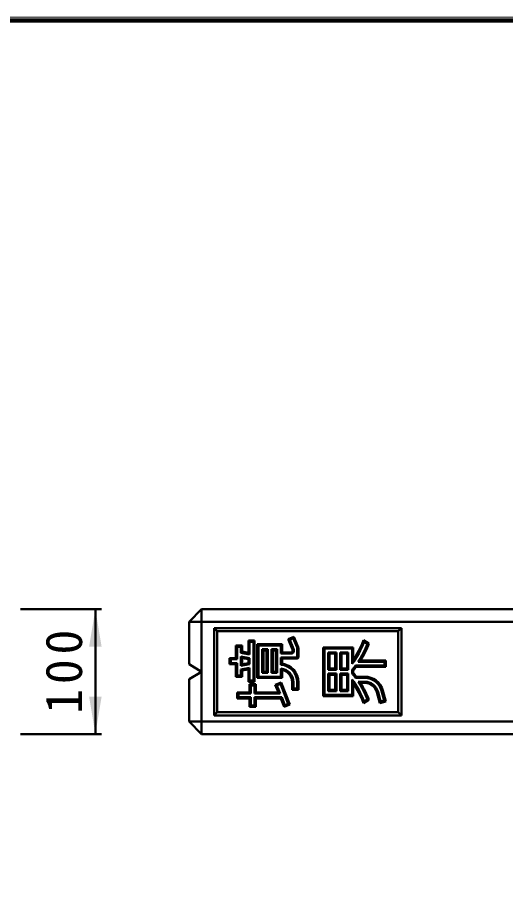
# Model space of a CAD drawing. Units: millimetres, scale not verified. Extents: x 100 to 4105, y 100 to 2870.
# Drawn here: x 2399 to 3181, y 1485 to 2870 of the extents above; entities that cross this region are included whole.
import ezdxf

# ---------------------------------------------------------------- set-up
doc = ezdxf.new("R2010")
doc.units = ezdxf.units.MM
doc.header["$LTSCALE"] = 5
doc.layers.add('V-nasSTD', color=7, linetype='Continuous', lineweight=50)
doc.styles.add('ＭＳ ゴシック', font='')
doc.styles.get('ＭＳ ゴシック').set_extended_font_data('MS Gothic')

msp = doc.modelspace()

# ---------------------------------------------------------------- hatches: boundary and pattern name
at = {"layer": 'V-nasSTD'}
for points in [[(2513.921, 1861.49), (2523.921, 1921.49), (2533.921, 1861.49)], [(2533.921, 1781.49), (2523.921, 1721.49), (2513.921, 1781.49)]]:
    msp.add_hatch(color=256, dxfattribs=at).paths.add_polyline_path(points)

# ---------------------------------------------------------------- linework, layer by layer
at = {"layer": 'V-nasSTD', "lineweight": 100}
msp.add_line((4100, 2865), (105, 2865), dxfattribs=at)
at = {"layer": 'V-nasSTD'}
for p, q in [((2533.921, 1921.49), (2403.921, 1921.49)), ((2523.921, 1921.49), (2523.921, 1721.49)), ((2693.921, 1921.49), (2673.921, 1901.49)), ((3853.921, 1921.49), (2693.921, 1921.49)), ((2693.921, 1921.49), (2693.921, 1721.49)), ((3873.921, 1901.49), (2673.921, 1901.49)), ((2673.921, 1833.49), (2673.921, 1901.49)), ((3013.921, 1891.49), (2713.921, 1891.49)), ((2713.921, 1891.49), (2713.921, 1751.49)), ((2718.921, 1886.49), (2713.921, 1891.49)), ((2718.921, 1886.49), (2718.921, 1756.49)), ((2718.921, 1886.49), (3008.921, 1886.49)), ((3008.921, 1886.49), (3013.921, 1891.49)), ((3008.921, 1756.49), (3008.921, 1886.49)), ((3013.921, 1751.49), (3013.921, 1891.49)), ((2778.921, 1871.418), (2768.921, 1871.418)), ((2768.921, 1851.616), (2768.921, 1871.418)), ((2770.921, 1869.418), (2768.921, 1871.418)), ((2776.921, 1869.418), (2778.921, 1871.418)), ((2778.921, 1805.418), (2778.921, 1871.418)), ((2832.665, 1873.846), (2841.95, 1877.56)), ((2839.35, 1857.134), (2832.665, 1873.846)), ((2835.265, 1872.732), (2832.665, 1873.846)), ((2835.265, 1872.732), (2840.836, 1874.96)), ((2841.207, 1857.876), (2835.265, 1872.732)), ((2840.836, 1874.96), (2841.95, 1877.56)), ((2846.778, 1860.105), (2840.836, 1874.96)), ((2848.635, 1860.848), (2841.95, 1877.56)), ((2961.921, 1866.791), (2953.261, 1871.791)), ((2954.261, 1868.905), (2953.261, 1871.791)), ((2758.921, 1863.418), (2748.921, 1863.418)), ((2748.921, 1843.418), (2748.921, 1863.418)), ((2750.921, 1861.418), (2748.921, 1863.418)), ((2756.921, 1861.418), (2750.921, 1861.418)), ((2750.921, 1841.418), (2750.921, 1861.418)), ((2756.921, 1861.418), (2758.921, 1863.418)), ((2756.921, 1851.977), (2756.921, 1861.418)), ((2758.921, 1853.616), (2758.921, 1863.418)), ((2776.921, 1869.418), (2770.921, 1869.418)), ((2770.921, 1849.177), (2770.921, 1869.418)), ((2776.921, 1807.418), (2776.921, 1869.418)), ((2822.921, 1865.418), (2782.921, 1865.418)), ((2782.921, 1865.418), (2782.921, 1811.418)), ((2784.921, 1863.418), (2782.921, 1865.418)), ((2784.921, 1863.418), (2784.921, 1813.418)), ((2820.921, 1863.418), (2784.921, 1863.418)), ((2799.921, 1857.418), (2790.921, 1857.418)), ((2790.921, 1857.418), (2790.921, 1819.418)), ((2790.921, 1857.418), (2792.921, 1855.418)), ((2797.921, 1855.418), (2799.921, 1857.418)), ((2799.921, 1819.418), (2799.921, 1857.418)), ((2814.921, 1857.418), (2805.921, 1857.418)), ((2805.921, 1857.418), (2805.921, 1819.418)), ((2807.921, 1855.418), (2805.921, 1857.418)), ((2812.921, 1855.418), (2814.921, 1857.418)), ((2814.921, 1819.418), (2814.921, 1857.418)), ((2820.921, 1863.418), (2822.921, 1865.418)), ((2820.921, 1850.418), (2820.921, 1863.418)), ((2822.921, 1852.418), (2822.921, 1865.418)), ((2846.921, 1844.818), (2846.921, 1859.362)), ((2848.921, 1844.418), (2848.921, 1859.362)), ((2936.921, 1860.49), (2888.921, 1860.49)), ((2888.921, 1860.49), (2888.921, 1782.49)), ((2890.921, 1858.49), (2888.921, 1860.49)), ((2934.921, 1858.49), (2890.921, 1858.49)), ((2890.921, 1858.49), (2890.921, 1784.49)), ((2934.921, 1858.49), (2936.921, 1860.49)), ((2934.921, 1833.898), (2934.921, 1858.49)), ((2936.921, 1840.196), (2936.921, 1860.49)), ((2959.457, 1865.905), (2954.261, 1868.905)), ((2959.457, 1865.905), (2961.921, 1866.791)), ((2738.921, 1843.418), (2738.921, 1833.418)), ((2748.921, 1843.418), (2738.921, 1843.418)), ((2740.921, 1841.418), (2738.921, 1843.418)), ((2750.921, 1841.418), (2748.921, 1843.418)), ((2756.921, 1851.977), (2758.921, 1853.616)), ((2756.921, 1851.977), (2770.921, 1849.177)), ((2756.921, 1845.858), (2770.921, 1843.058)), ((2756.921, 1830.979), (2756.921, 1845.858)), ((2758.921, 1843.418), (2756.921, 1845.858)), ((2758.921, 1853.616), (2768.921, 1851.616)), ((2758.921, 1843.418), (2768.921, 1841.418)), ((2758.921, 1833.418), (2758.921, 1843.418)), ((2768.921, 1851.616), (2770.921, 1849.177)), ((2768.921, 1841.418), (2770.921, 1843.058)), ((2770.921, 1833.779), (2770.921, 1843.058)), ((2797.921, 1855.418), (2792.921, 1855.418)), ((2792.921, 1855.418), (2792.921, 1821.418)), ((2797.921, 1821.418), (2797.921, 1855.418)), ((2812.921, 1855.418), (2807.921, 1855.418)), ((2807.921, 1855.418), (2807.921, 1821.418)), ((2812.921, 1821.418), (2812.921, 1855.418)), ((2820.921, 1850.418), (2822.921, 1852.418)), ((2820.921, 1850.418), (2837.637, 1850.418)), ((2820.921, 1844.418), (2846.521, 1844.418)), ((2820.921, 1832.636), (2820.921, 1844.418)), ((2822.921, 1842.418), (2820.921, 1844.418)), ((2822.921, 1852.418), (2837.637, 1852.418)), ((2822.921, 1834.418), (2822.921, 1842.418)), ((2822.921, 1842.418), (2846.921, 1842.418)), ((2839.637, 1854.418), (2839.637, 1855.648)), ((2841.637, 1854.418), (2841.637, 1855.648)), ((2909.921, 1852.49), (2896.921, 1852.49)), ((2896.921, 1852.49), (2896.921, 1824.49)), ((2896.921, 1852.49), (2898.921, 1850.49)), ((2907.921, 1850.49), (2898.921, 1850.49)), ((2898.921, 1850.49), (2898.921, 1826.49)), ((2907.921, 1850.49), (2909.921, 1852.49)), ((2907.921, 1826.49), (2907.921, 1850.49)), ((2909.921, 1824.49), (2909.921, 1852.49)), ((2928.921, 1852.49), (2915.921, 1852.49)), ((2915.921, 1852.49), (2915.921, 1824.49)), ((2917.921, 1850.49), (2915.921, 1852.49)), ((2926.921, 1850.49), (2917.921, 1850.49)), ((2917.921, 1850.49), (2917.921, 1826.49)), ((2926.921, 1850.49), (2928.921, 1852.49)), ((2926.921, 1826.49), (2926.921, 1850.49)), ((2928.921, 1824.49), (2928.921, 1852.49)), ((2673.921, 1833.49), (2693.921, 1821.49)), ((2738.921, 1833.418), (2740.921, 1835.418)), ((2748.921, 1833.418), (2738.921, 1833.418)), ((2740.921, 1841.418), (2740.921, 1835.418)), ((2750.921, 1841.418), (2740.921, 1841.418)), ((2750.921, 1835.418), (2740.921, 1835.418)), ((2748.921, 1833.418), (2750.921, 1835.418)), ((2748.921, 1813.418), (2748.921, 1833.418)), ((2750.921, 1815.418), (2750.921, 1835.418)), ((2756.921, 1830.979), (2770.921, 1833.779)), ((2756.921, 1830.979), (2758.921, 1833.418)), ((2758.921, 1833.418), (2768.921, 1835.418)), ((2768.921, 1835.418), (2768.921, 1841.418)), ((2768.921, 1835.418), (2770.921, 1833.779)), ((2820.921, 1832.636), (2822.921, 1834.418)), ((2934.921, 1833.898), (2936.921, 1840.196)), ((2940.591, 1831.49), (2986.921, 1831.49)), ((2940.591, 1831.49), (2941.57, 1829.49)), ((2941.57, 1829.49), (2988.921, 1829.49)), ((2944.718, 1837.49), (2948.36, 1839.49)), ((2944.718, 1837.49), (2986.921, 1837.49)), ((2948.36, 1839.49), (2988.921, 1839.49)), ((2986.921, 1837.49), (2988.921, 1839.49)), ((2986.921, 1831.49), (2986.921, 1837.49)), ((2986.921, 1831.49), (2988.921, 1829.49)), ((2988.921, 1829.49), (2988.921, 1839.49)), ((2693.921, 1821.49), (2673.921, 1809.49)), ((2748.921, 1813.418), (2750.921, 1815.418)), ((2750.921, 1815.418), (2756.921, 1815.418)), ((2756.921, 1824.86), (2770.921, 1827.66)), ((2756.921, 1815.418), (2756.921, 1824.86)), ((2758.921, 1823.22), (2756.921, 1824.86)), ((2758.921, 1813.418), (2756.921, 1815.418)), ((2758.921, 1823.22), (2768.921, 1825.22)), ((2758.921, 1813.418), (2758.921, 1823.22)), ((2768.921, 1825.22), (2770.921, 1827.66)), ((2768.921, 1805.418), (2768.921, 1825.22)), ((2770.921, 1807.418), (2770.921, 1827.66)), ((2790.921, 1819.418), (2792.921, 1821.418)), ((2790.921, 1819.418), (2799.921, 1819.418)), ((2792.921, 1821.418), (2797.921, 1821.418)), ((2797.921, 1821.418), (2799.921, 1819.418)), ((2805.921, 1819.418), (2807.921, 1821.418)), ((2805.921, 1819.418), (2814.921, 1819.418)), ((2807.921, 1821.418), (2812.921, 1821.418)), ((2814.921, 1819.418), (2812.921, 1821.418)), ((2820.921, 1813.418), (2820.921, 1826.554)), ((2822.921, 1824.282), (2820.921, 1826.554)), ((2822.921, 1811.418), (2822.921, 1824.282)), ((2896.921, 1824.49), (2898.921, 1826.49)), ((2896.921, 1824.49), (2909.921, 1824.49)), ((2909.921, 1818.49), (2896.921, 1818.49)), ((2896.921, 1818.49), (2896.921, 1790.49)), ((2898.921, 1816.49), (2896.921, 1818.49)), ((2898.921, 1826.49), (2907.921, 1826.49)), ((2907.921, 1816.49), (2898.921, 1816.49)), ((2898.921, 1816.49), (2898.921, 1792.49)), ((2907.921, 1826.49), (2909.921, 1824.49)), ((2907.921, 1816.49), (2909.921, 1818.49)), ((2907.921, 1792.49), (2907.921, 1816.49)), ((2909.921, 1790.49), (2909.921, 1818.49)), ((2917.921, 1826.49), (2915.921, 1824.49)), ((2915.921, 1824.49), (2928.921, 1824.49)), ((2928.921, 1818.49), (2915.921, 1818.49)), ((2915.921, 1818.49), (2915.921, 1790.49)), ((2917.921, 1816.49), (2915.921, 1818.49)), ((2917.921, 1826.49), (2926.921, 1826.49)), ((2926.921, 1816.49), (2917.921, 1816.49)), ((2917.921, 1816.49), (2917.921, 1792.49)), ((2926.921, 1826.49), (2928.921, 1824.49)), ((2926.921, 1816.49), (2928.921, 1818.49)), ((2926.921, 1792.49), (2926.921, 1816.49)), ((2928.921, 1790.49), (2928.921, 1818.49)), ((2934.921, 1818.872), (2934.921, 1824.107)), ((2936.921, 1823.49), (2934.921, 1824.107)), ((2934.921, 1818.872), (2936.921, 1819.49)), ((2936.921, 1819.49), (2936.921, 1823.49)), ((2936.921, 1819.49), (2936.921, 1823.49)), ((2673.921, 1809.49), (2673.921, 1741.49)), ((2748.921, 1813.418), (2758.921, 1813.418)), ((2770.921, 1807.418), (2768.921, 1805.418)), ((2768.921, 1805.418), (2778.921, 1805.418)), ((2770.921, 1807.418), (2776.921, 1807.418)), ((2780.921, 1801.418), (2770.921, 1801.418)), ((2770.921, 1788.418), (2770.921, 1801.418)), ((2772.921, 1799.418), (2770.921, 1801.418)), ((2776.921, 1807.418), (2778.921, 1805.418)), ((2780.921, 1801.418), (2778.921, 1799.418)), ((2780.921, 1801.418), (2780.921, 1788.418)), ((2782.921, 1811.418), (2784.921, 1813.418)), ((2782.921, 1811.418), (2822.921, 1811.418)), ((2784.921, 1813.418), (2820.921, 1813.418)), ((2812.008, 1800.702), (2821.293, 1804.416)), ((2816.921, 1788.418), (2812.008, 1800.702)), ((2814.608, 1799.588), (2812.008, 1800.702)), ((2814.608, 1799.588), (2820.179, 1801.816)), ((2820.179, 1801.816), (2821.293, 1804.416)), ((2832.806, 1770.248), (2820.179, 1801.816)), ((2822.921, 1811.418), (2820.921, 1813.418)), ((2835.406, 1769.134), (2821.293, 1804.416)), ((2838.921, 1804.686), (2838.921, 1792.686)), ((2840.921, 1804.686), (2840.921, 1794.686)), ((2846.921, 1794.686), (2846.921, 1804.686)), ((2848.921, 1792.686), (2848.921, 1804.686)), ((2934.921, 1784.49), (2934.921, 1809.082)), ((2936.921, 1802.784), (2934.921, 1809.082)), ((2936.921, 1782.49), (2936.921, 1802.784)), ((2940.591, 1811.49), (2941.57, 1813.49)), ((2940.591, 1811.49), (2955.26, 1811.49)), ((2941.57, 1813.49), (2955.26, 1813.49)), ((2944.718, 1805.49), (2955.26, 1805.49)), ((2944.718, 1805.49), (2948.36, 1803.49)), ((2948.36, 1803.49), (2955.26, 1803.49)), ((2750.921, 1788.418), (2750.921, 1778.418)), ((2750.921, 1788.418), (2770.921, 1788.418)), ((2752.921, 1786.418), (2750.921, 1788.418)), ((2772.921, 1786.418), (2770.921, 1788.418)), ((2778.921, 1799.418), (2772.921, 1799.418)), ((2772.921, 1786.418), (2772.921, 1799.418)), ((2778.921, 1799.418), (2778.921, 1786.418)), ((2778.921, 1786.418), (2780.921, 1788.418)), ((2780.921, 1788.418), (2816.921, 1788.418)), ((2819.875, 1786.418), (2814.608, 1799.588)), ((2819.875, 1786.418), (2816.921, 1788.418)), ((2838.921, 1792.686), (2840.921, 1794.686)), ((2838.921, 1792.686), (2848.921, 1792.686)), ((2840.921, 1794.686), (2846.921, 1794.686)), ((2846.921, 1794.686), (2848.921, 1792.686)), ((2896.921, 1790.49), (2898.921, 1792.49)), ((2896.921, 1790.49), (2909.921, 1790.49)), ((2898.921, 1792.49), (2907.921, 1792.49)), ((2907.921, 1792.49), (2909.921, 1790.49)), ((2915.921, 1790.49), (2917.921, 1792.49)), ((2915.921, 1790.49), (2928.921, 1790.49)), ((2917.921, 1792.49), (2926.921, 1792.49)), ((2926.921, 1792.49), (2928.921, 1790.49)), ((2974.579, 1788.666), (2979.262, 1771.189)), ((2976.511, 1789.184), (2980.676, 1773.638)), ((2986.472, 1775.191), (2982.306, 1790.737)), ((2988.921, 1773.777), (2984.238, 1791.254)), ((2750.921, 1778.418), (2752.921, 1780.418)), ((2770.921, 1778.418), (2750.921, 1778.418)), ((2752.921, 1786.418), (2772.921, 1786.418)), ((2752.921, 1786.418), (2752.921, 1780.418)), ((2772.921, 1780.418), (2752.921, 1780.418)), ((2770.921, 1778.418), (2772.921, 1780.418)), ((2770.921, 1765.418), (2770.921, 1778.418)), ((2772.921, 1767.418), (2772.921, 1780.418)), ((2778.921, 1786.418), (2819.875, 1786.418)), ((2778.921, 1780.418), (2822.275, 1780.418)), ((2778.921, 1767.418), (2778.921, 1780.418)), ((2780.921, 1778.418), (2778.921, 1780.418)), ((2780.921, 1765.418), (2780.921, 1778.418)), ((2780.921, 1778.418), (2820.921, 1778.418)), ((2820.921, 1778.418), (2822.275, 1780.418)), ((2820.921, 1778.418), (2826.121, 1765.42)), ((2822.275, 1780.418), (2827.235, 1768.019)), ((2888.921, 1782.49), (2890.921, 1784.49)), ((2888.921, 1782.49), (2936.921, 1782.49)), ((2890.921, 1784.49), (2934.921, 1784.49)), ((2934.921, 1784.49), (2936.921, 1782.49)), ((2961.921, 1776.189), (2953.261, 1771.189)), ((2954.261, 1774.075), (2953.261, 1771.189)), ((2959.457, 1777.075), (2954.261, 1774.075)), ((2959.457, 1777.075), (2961.921, 1776.189)), ((2979.262, 1771.189), (2988.921, 1773.777)), ((2979.262, 1771.189), (2980.676, 1773.638)), ((2980.676, 1773.638), (2986.472, 1775.191)), ((2986.472, 1775.191), (2988.921, 1773.777)), ((2772.921, 1767.418), (2770.921, 1765.418)), ((2770.921, 1765.418), (2780.921, 1765.418)), ((2772.921, 1767.418), (2778.921, 1767.418)), ((2778.921, 1767.418), (2780.921, 1765.418)), ((2826.121, 1765.42), (2835.406, 1769.134)), ((2826.121, 1765.42), (2827.235, 1768.019)), ((2827.235, 1768.019), (2832.806, 1770.248)), ((2832.806, 1770.248), (2835.406, 1769.134)), ((2713.921, 1751.49), (2718.921, 1756.49)), ((2713.921, 1751.49), (3013.921, 1751.49)), ((2718.921, 1756.49), (3008.921, 1756.49)), ((3013.921, 1751.49), (3008.921, 1756.49)), ((3873.921, 1741.49), (2673.921, 1741.49)), ((2673.921, 1741.49), (2693.921, 1721.49)), ((2533.921, 1721.49), (2403.921, 1721.49)), ((2693.921, 1721.49), (3853.921, 1721.49))]:
    msp.add_line(p, q, dxfattribs=at)
at = {"layer": 'V-nasSTD', "lineweight": 13}
msp.add_lwpolyline([(100, 100), (100, 2870), (4105, 2870), (4105, 100)], close=True, dxfattribs=at)
at = {"layer": 'V-nasSTD'}
for centre, radius, start, end in [((2806.311, 1927.766), 157.25, 326.15967, 339.14784), ((2835.637, 1855.648), 4, 0, 21.80141), ((2835.637, 1855.648), 6, 0, 21.80141), ((2844.921, 1859.362), 2, 0, 21.80141), ((2844.921, 1859.362), 4, 0, 21.80141), ((2809.004, 1926.305), 156.186, 323.72612, 338.43791), ((2812.067, 1924.324), 158.545, 326.79105, 338.37861), ((2814.971, 1922.766), 157.25, 328.02327, 339.14784), ((2837.637, 1854.418), 2, 270, 0), ((2837.637, 1854.418), 4, 270, 0), ((2846.521, 1844.818), 0.4, 270, 0), ((2846.921, 1844.418), 2, 270, 0), ((2818.897, 1804.685), 28.024, 0.00315, 85.85808), ((2818.921, 1804.686), 30, 0, 82.33774), ((2812.067, 1924.324), 158.545, 320.79462, 324.15899), ((2814.971, 1922.766), 157.25, 320.85216, 323.61787), ((2818.97, 1804.689), 21.951, 359.99216, 84.89965), ((2818.921, 1804.686), 20, 0, 78.46304), ((2812.067, 1718.656), 158.545, 35.84101, 39.20538), ((2814.971, 1720.214), 157.25, 36.38213, 39.14784), ((2809.004, 1716.675), 156.186, 21.56209, 36.27388), ((2806.311, 1715.214), 157.25, 20.85216, 33.84033), ((2812.067, 1718.656), 158.545, 21.62139, 33.20895), ((2814.971, 1720.214), 157.25, 20.85216, 31.97673), ((2955.26, 1783.49), 30, 15, 90), ((2955.26, 1783.49), 28, 15, 90), ((2955.26, 1783.49), 22, 15, 90), ((2955.26, 1783.49), 20, 15, 90)]:
    msp.add_arc(centre, radius, start, end, dxfattribs=at)

# ---------------------------------------------------------------- texts
at = {"layer": 'V-nasSTD', "insert": (2443.921, 1753.99), "char_height": 58.65, "attachment_point": 1, "rotation": 90, "style": 'ＭＳ ゴシック'}
msp.add_mtext('\\T1.19;100', dxfattribs=at)

doc.saveas('drawing.dxf')
